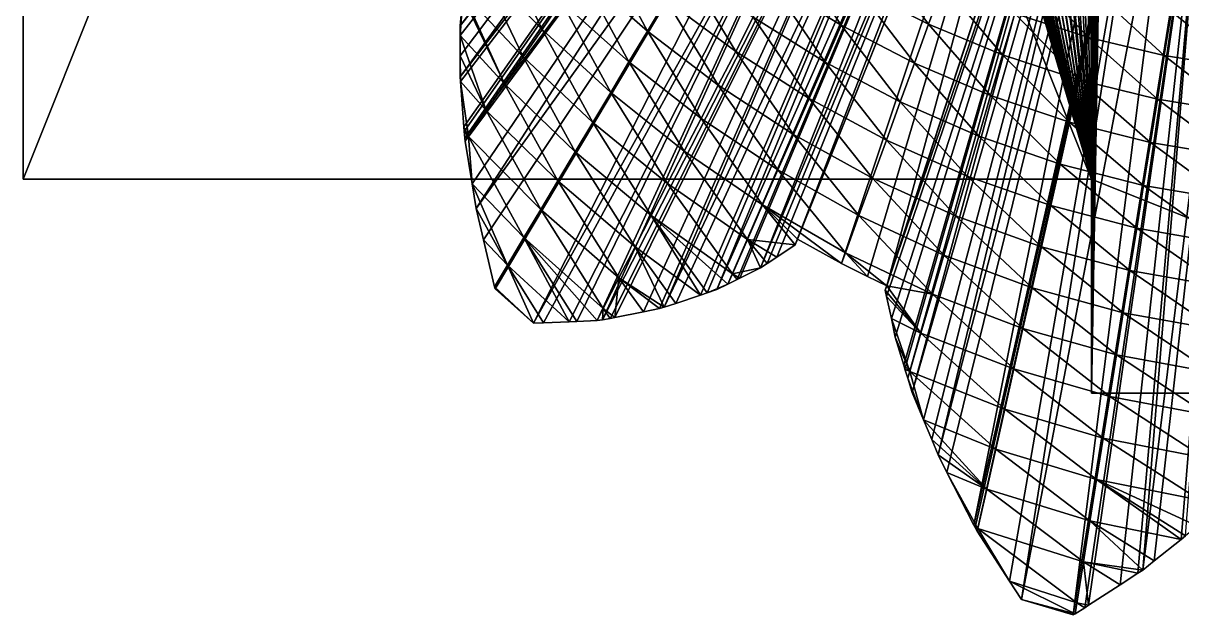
# Model space of a CAD drawing. Header units: inches. Extents: x 62 to 1153, y 3 to 780.
# Drawn here: x 1100.82 to 1122.51, y 714.18 to 725.24 of the extents above; entities that cross this region are included whole.
import ezdxf

# ---------------------------------------------------------------- set-up
doc = ezdxf.new("R2010")
doc.units = ezdxf.units.IN
doc.header["$MEASUREMENT"] = 0
doc.layers.add('ConstLine', color=6, linetype='Continuous')
doc.layers.add('ObjLayer', color=2, linetype='Continuous')

msp = doc.modelspace()

# ---------------------------------------------------------------- linework, layer by layer
at = {"layer": 'ConstLine'}
for points in [[(1120.817, 772.324), (1100.817, 722.324), (1100.817, 772.324)], [(1100.817, 722.324), (1120.817, 772.324), (1120.817, 722.324)], [(1120.817, 722.324, 4), (1100.817, 772.324, 4), (1100.817, 722.324, 4)], [(1100.817, 772.324, 4), (1120.817, 722.324, 4), (1113.931, 745.614, 4)], [(1100.817, 772.324, 4), (1100.817, 722.324), (1100.817, 722.324, 4)], [(1100.817, 722.324), (1100.817, 772.324, 4), (1100.817, 772.324)], [(1120.817, 772.324), (1121.017, 747.324), (1120.817, 722.324)], [(1120.817, 722.324), (1121.017, 747.324), (1120.817, 718.324)], [(1121.022, 747.088), (1120.817, 718.324), (1121.017, 747.324)], [(1121.04, 746.853), (1120.817, 718.324), (1121.022, 747.088)], [(1121.069, 746.619), (1120.817, 718.324), (1121.04, 746.853)], [(1121.109, 746.387), (1120.817, 718.324), (1121.069, 746.619)], [(1121.16, 746.157), (1120.817, 718.324), (1121.109, 746.387)], [(1121.223, 745.93), (1120.817, 718.324), (1121.16, 746.157)], [(1121.297, 745.706), (1120.817, 718.324), (1121.223, 745.93)], [(1113.931, 745.614, 4), (1120.817, 722.324, 4), (1113.99, 745.462, 4)], [(1120.817, 718.324), (1121.297, 745.706), (1130.817, 718.324)], [(1130.817, 718.324), (1121.297, 745.706), (1121.382, 745.487)], [(1113.99, 745.462, 4), (1120.817, 722.324, 4), (1114.222, 744.897, 4)], [(1130.817, 718.324), (1121.382, 745.487), (1121.477, 745.271)], [(1130.817, 718.324), (1121.477, 745.271), (1121.583, 745.061)], [(1114.222, 744.897, 4), (1120.817, 722.324, 4), (1114.251, 744.837, 4)], [(1130.817, 718.324), (1121.583, 745.061), (1121.699, 744.856)], [(1114.251, 744.837, 4), (1120.817, 722.324, 4), (1114.439, 744.484, 4)], [(1130.817, 718.324), (1121.699, 744.856), (1121.826, 744.657)], [(1114.439, 744.484, 4), (1120.817, 722.324, 4), (1114.565, 744.251, 4)], [(1130.817, 718.324), (1121.826, 744.657), (1121.961, 744.464)], [(1130.817, 718.324), (1121.961, 744.464), (1122.106, 744.278)], [(1114.565, 744.251, 4), (1120.817, 722.324, 4), (1114.584, 744.218, 4)], [(1130.817, 718.324), (1122.106, 744.278), (1122.26, 744.1)], [(1114.584, 744.218, 4), (1120.817, 722.324, 4), (1114.924, 743.694, 4)], [(1130.817, 718.324), (1122.26, 744.1), (1122.422, 743.929)], [(1130.817, 718.324), (1122.422, 743.929), (1122.593, 743.767)], [(1114.924, 743.694, 4), (1120.817, 722.324, 4), (1115.002, 743.581, 4)], [(1115.002, 743.581, 4), (1120.817, 722.324, 4), (1115.307, 743.17, 4)], [(1115.307, 743.17, 4), (1120.817, 722.324, 4), (1115.455, 742.985, 4)], [(1115.455, 742.985, 4), (1120.817, 722.324, 4), (1115.71, 742.676, 4)], [(1115.71, 742.676, 4), (1120.817, 722.324, 4), (1115.933, 742.427, 4)], [(1115.933, 742.427, 4), (1120.817, 722.324, 4), (1116.13, 742.21, 4)], [(1116.13, 742.21, 4), (1120.817, 722.324, 4), (1116.429, 741.906, 4)], [(1116.429, 741.906, 4), (1120.817, 722.324, 4), (1116.563, 741.771, 4)], [(1116.563, 741.771, 4), (1120.817, 722.324, 4), (1116.94, 741.42, 4)], [(1116.94, 741.42, 4), (1120.817, 722.324, 4), (1117.008, 741.356, 4)], [(1117.008, 741.356, 4), (1120.817, 722.324, 4), (1117.461, 740.968, 4)], [(1117.461, 740.968, 4), (1120.817, 722.324, 4), (1117.465, 740.965, 4)], [(1117.465, 740.965, 4), (1120.817, 722.324, 4), (1117.493, 740.943, 4)], [(1117.493, 740.943, 4), (1120.817, 722.324, 4), (1117.945, 740.587, 4)], [(1117.945, 740.587, 4), (1120.817, 722.324, 4), (1117.996, 740.551, 4)], [(1117.996, 740.551, 4), (1120.817, 722.324, 4), (1118.435, 740.232, 4)], [(1118.435, 740.232, 4), (1120.817, 722.324, 4), (1118.538, 740.165, 4)], [(1118.538, 740.165, 4), (1120.817, 722.324, 4), (1118.936, 739.9, 4)], [(1118.936, 739.9, 4), (1120.817, 722.324, 4), (1119.088, 739.808, 4)], [(1119.088, 739.808, 4), (1120.817, 722.324, 4), (1119.445, 739.59, 4)], [(1119.445, 739.59, 4), (1120.817, 722.324, 4), (1119.644, 739.481, 4)], [(1119.644, 739.481, 4), (1120.817, 722.324, 4), (1119.965, 739.304, 4)], [(1119.965, 739.304, 4), (1120.817, 722.324, 4), (1120.206, 739.183, 4)], [(1120.206, 739.183, 4), (1120.817, 722.324, 4), (1120.494, 739.04, 4)], [(1120.494, 739.04, 4), (1120.817, 722.324, 4), (1120.776, 738.913, 4)], [(1120.776, 738.913, 4), (1120.817, 722.324, 4), (1121.033, 738.8, 4)], [(1120.817, 722.324, 4), (1130.817, 718.324, 4), (1121.033, 738.8, 4)], [(1121.033, 738.8, 4), (1130.817, 718.324, 4), (1121.351, 738.673, 4)], [(1121.351, 738.673, 4), (1130.817, 718.324, 4), (1121.581, 738.584, 4)], [(1121.581, 738.584, 4), (1130.817, 718.324, 4), (1121.932, 738.461, 4)], [(1121.932, 738.461, 4), (1130.817, 718.324, 4), (1122.138, 738.393, 4)], [(1122.138, 738.393, 4), (1130.817, 718.324, 4), (1122.519, 738.279, 4)], [(1117.702, 736.642, 36.5), (1108.999, 725.195, 22.194), (1117.427, 735.807, 36.5)], [(1117.702, 736.642, 36.5), (1109.046, 725.739, 21.631), (1108.999, 725.195, 22.194)], [(1117.427, 735.807, 36.5), (1108.999, 725.016, 22.362), (1108.997, 724.633, 22.72)], [(1117.427, 735.807, 36.5), (1108.997, 724.633, 22.72), (1108.997, 724.238, 23.096)], [(1117.427, 735.807, 36.5), (1108.997, 724.238, 23.096), (1117.151, 734.775, 36.5)], [(1117.427, 735.807, 36.5), (1108.999, 725.195, 22.194), (1108.999, 725.016, 22.362)], [(1121.128, 735.686, 36.5), (1121.061, 735.517, 36.5), (1115.314, 721.202, 20.074)], [(1121.128, 735.686, 36.5), (1115.314, 721.202, 20.074), (1116.138, 720.75, 19.953)], [(1121.128, 735.686, 36.5), (1116.138, 720.75, 19.953), (1116.626, 720.508, 19.908)], [(1121.128, 735.686, 36.5), (1116.626, 720.508, 19.908), (1116.985, 720.333, 19.876)], [(1121.909, 735.375, 36.5), (1121.128, 735.686, 36.5), (1116.985, 720.333, 19.876)], [(1121.061, 735.517, 36.5), (1115.271, 721.096, 20.204), (1115.314, 721.202, 20.074)], [(1121.061, 735.517, 36.5), (1120.615, 734.96, 36.5), (1115.271, 721.096, 20.204)], [(1121.909, 735.375, 36.5), (1116.985, 720.333, 19.876), (1121.86, 735.226, 36.5)], [(1121.86, 735.226, 36.5), (1116.957, 720.249, 19.973), (1121.843, 734.513, 36.5)], [(1121.86, 735.226, 36.5), (1116.985, 720.333, 19.876), (1116.957, 720.249, 19.973)], [(1120.615, 734.96, 36.5), (1120.029, 734.305, 36.5), (1114.62, 720.668, 21.081)], [(1120.615, 734.96, 36.5), (1114.62, 720.668, 21.081), (1114.746, 720.75, 20.908)], [(1120.615, 734.96, 36.5), (1114.746, 720.75, 20.908), (1114.929, 720.87, 20.662)], [(1120.615, 734.96, 36.5), (1114.929, 720.87, 20.662), (1115.271, 721.096, 20.204)], [(1117.151, 734.775, 36.5), (1108.997, 724.238, 23.096), (1109.003, 724.155, 23.168)], [(1117.151, 734.775, 36.5), (1109.003, 724.155, 23.168), (1109.066, 723.306, 23.898)], [(1117.151, 734.775, 36.5), (1109.066, 723.306, 23.898), (1109.073, 723.217, 23.975)], [(1117.151, 734.775, 36.5), (1109.073, 723.217, 23.975), (1109.083, 723.094, 24.083)], [(1117.151, 734.775, 36.5), (1109.083, 723.094, 24.083), (1116.887, 733.518, 36.5)], [(1121.843, 734.513, 36.5), (1116.957, 720.249, 19.973), (1116.982, 720.131, 20.073)], [(1121.843, 734.513, 36.5), (1116.982, 720.131, 20.073), (1117.07, 719.719, 20.428)], [(1121.843, 734.513, 36.5), (1117.07, 719.719, 20.428), (1117.144, 719.373, 20.728)], [(1121.843, 734.513, 36.5), (1117.144, 719.373, 20.728), (1117.303, 718.845, 21.158)], [(1121.843, 734.513, 36.5), (1117.303, 718.845, 21.158), (1117.325, 718.773, 21.219)], [(1121.843, 734.513, 36.5), (1117.325, 718.773, 21.219), (1117.377, 718.602, 21.361)], [(1121.843, 734.513, 36.5), (1117.377, 718.602, 21.361), (1117.462, 718.338, 21.594)], [(1121.843, 734.513, 36.5), (1117.462, 718.338, 21.594), (1121.871, 733.634, 36.5)], [(1120.029, 734.305, 36.5), (1119.274, 733.55, 36.5), (1113.8, 720.261, 22.114)], [(1120.029, 734.305, 36.5), (1113.8, 720.261, 22.114), (1114.01, 720.36, 21.838)], [(1120.029, 734.305, 36.5), (1114.01, 720.36, 21.838), (1114.186, 720.447, 21.616)], [(1120.029, 734.305, 36.5), (1114.186, 720.447, 21.616), (1114.235, 720.472, 21.556)], [(1120.029, 734.305, 36.5), (1114.235, 720.472, 21.556), (1114.62, 720.668, 21.081)], [(1121.871, 733.634, 36.5), (1117.462, 718.338, 21.594), (1117.673, 717.823, 22.026)], [(1121.871, 733.634, 36.5), (1117.673, 717.823, 22.026), (1117.825, 717.456, 22.336)], [(1121.871, 733.634, 36.5), (1117.825, 717.456, 22.336), (1117.944, 717.171, 22.58)], [(1121.871, 733.634, 36.5), (1117.944, 717.171, 22.58), (1121.964, 732.571, 36.5)], [(1116.887, 733.518, 36.5), (1109.083, 723.094, 24.083), (1109.091, 723.037, 24.128)], [(1116.887, 733.518, 36.5), (1109.091, 723.037, 24.128), (1109.222, 722.237, 24.789)], [(1116.887, 733.518, 36.5), (1109.222, 722.237, 24.789), (1109.297, 721.781, 25.165)], [(1116.887, 733.518, 36.5), (1109.297, 721.781, 25.165), (1116.656, 732, 36.5)], [(1118.317, 732.693, 36.5), (1112.816, 719.93, 23.316), (1119.274, 733.55, 36.5)], [(1119.274, 733.55, 36.5), (1112.816, 719.93, 23.316), (1113.035, 720, 23.042)], [(1119.274, 733.55, 36.5), (1113.035, 720, 23.042), (1113.499, 720.157, 22.475)], [(1119.274, 733.55, 36.5), (1113.499, 720.157, 22.475), (1113.62, 720.198, 22.328)], [(1119.274, 733.55, 36.5), (1113.62, 720.198, 22.328), (1113.8, 720.261, 22.114)], [(1117.118, 731.733, 36.5), (1111.662, 719.694, 24.658), (1118.317, 732.693, 36.5)], [(1118.317, 732.693, 36.5), (1111.662, 719.694, 24.658), (1111.808, 719.721, 24.483)], [(1118.317, 732.693, 36.5), (1111.808, 719.721, 24.483), (1111.893, 719.738, 24.384)], [(1118.317, 732.693, 36.5), (1111.893, 719.738, 24.384), (1112.428, 719.846, 23.759)], [(1118.317, 732.693, 36.5), (1112.428, 719.846, 23.759), (1112.727, 719.91, 23.418)], [(1118.317, 732.693, 36.5), (1112.727, 719.91, 23.418), (1112.816, 719.93, 23.316)], [(1121.964, 732.571, 36.5), (1117.944, 717.171, 22.58), (1118.111, 716.841, 22.848)], [(1121.964, 732.571, 36.5), (1118.111, 716.841, 22.848), (1118.612, 715.855, 23.652)], [(1121.964, 732.571, 36.5), (1118.612, 715.855, 23.652), (1122.146, 731.299, 36.5)], [(1116.656, 732, 36.5), (1109.297, 721.781, 25.165), (1109.435, 721.192, 25.611)], [(1116.656, 732, 36.5), (1109.435, 721.192, 25.611), (1109.64, 720.315, 26.274)], [(1116.656, 732, 36.5), (1109.64, 720.315, 26.274), (1109.65, 720.276, 26.305)], [(1116.656, 732, 36.5), (1109.65, 720.276, 26.305), (1110.373, 719.635, 26.16)], [(1117.118, 731.733, 36.5), (1116.656, 732, 36.5), (1110.373, 719.635, 26.16)], [(1117.118, 731.733, 36.5), (1110.373, 719.635, 26.16), (1110.559, 719.639, 25.936)], [(1117.118, 731.733, 36.5), (1110.559, 719.639, 25.936), (1111.038, 719.657, 25.373)], [(1117.118, 731.733, 36.5), (1111.038, 719.657, 25.373), (1111.181, 719.663, 25.205)], [(1117.118, 731.733, 36.5), (1111.181, 719.663, 25.205), (1111.562, 719.685, 24.767)], [(1117.118, 731.733, 36.5), (1111.562, 719.685, 24.767), (1111.662, 719.694, 24.658)], [(1122.146, 731.299, 36.5), (1118.612, 715.855, 23.652), (1118.637, 715.814, 23.684)], [(1122.146, 731.299, 36.5), (1118.637, 715.814, 23.684), (1118.678, 715.745, 23.737)], [(1122.146, 731.299, 36.5), (1118.678, 715.745, 23.737), (1119.284, 714.809, 24.549)], [(1122.146, 731.299, 36.5), (1119.284, 714.809, 24.549), (1119.508, 714.467, 24.85)], [(1122.146, 731.299, 36.5), (1119.508, 714.467, 24.85), (1122.448, 729.793, 36.5)], [(1123.772, 731.012, 36.5), (1122.974, 729.7, 36.5), (1121.777, 715.016, 23.428)], [(1123.772, 731.012, 36.5), (1121.777, 715.016, 23.428), (1121.992, 715.186, 23.181)], [(1123.772, 731.012, 36.5), (1121.992, 715.186, 23.181), (1122.498, 715.588, 22.601)], [(1123.772, 731.012, 36.5), (1122.498, 715.588, 22.601), (1122.58, 715.654, 22.508)], [(1122.448, 729.793, 36.5), (1119.508, 714.467, 24.85), (1120.476, 714.179, 24.764)], [(1122.974, 729.7, 36.5), (1122.448, 729.793, 36.5), (1120.476, 714.179, 24.764)], [(1122.974, 729.7, 36.5), (1120.476, 714.179, 24.764), (1120.51, 714.198, 24.727)], [(1122.974, 729.7, 36.5), (1120.51, 714.198, 24.727), (1120.691, 714.312, 24.539)], [(1122.974, 729.7, 36.5), (1120.691, 714.312, 24.539), (1120.76, 714.357, 24.467)], [(1122.974, 729.7, 36.5), (1120.76, 714.357, 24.467), (1121.356, 714.741, 23.856)], [(1122.974, 729.7, 36.5), (1121.356, 714.741, 23.856), (1121.685, 714.956, 23.521)], [(1122.974, 729.7, 36.5), (1121.685, 714.956, 23.521), (1121.777, 715.016, 23.428)], [(1109.711, 726.851, 19.881), (1110.53, 725.127, 20.512), (1109.335, 726.373, 20.722)], [(1109.711, 726.851, 19.881), (1110.89, 725.651, 19.677), (1110.53, 725.127, 20.512)], [(1112.503, 725.096, 18.654), (1111.258, 726.184, 18.851), (1111.632, 726.728, 18.035)], [(1112.855, 725.683, 17.846), (1112.503, 725.096, 18.654), (1111.632, 726.728, 18.035)], [(1116.13, 725.204, 15.936), (1114.82, 726.004, 16.094), (1115.159, 726.663, 15.324)], [(1116.435, 725.901, 15.177), (1116.13, 725.204, 15.936), (1115.159, 726.663, 15.324)], [(1117.768, 725.228, 15.041), (1116.435, 725.901, 15.177), (1116.744, 726.607, 14.427)], [(1118.038, 725.969, 14.301), (1117.768, 725.228, 15.041), (1116.744, 726.607, 14.427)], [(1109.335, 726.373, 20.722), (1110.176, 724.613, 21.357), (1109.052, 725.812, 21.557)], [(1109.335, 726.373, 20.722), (1110.53, 725.127, 20.512), (1110.176, 724.613, 21.357)], [(1114.156, 724.716, 17.662), (1112.855, 725.683, 17.846), (1113.212, 726.281, 17.048)], [(1114.485, 725.355, 16.873), (1114.156, 724.716, 17.662), (1113.212, 726.281, 17.048)], [(1112.157, 724.518, 19.472), (1110.89, 725.651, 19.677), (1111.258, 726.184, 18.851)], [(1112.503, 725.096, 18.654), (1112.157, 724.518, 19.472), (1111.258, 726.184, 18.851)], [(1120.763, 724.978, 14.097), (1119.38, 725.423, 14.19), (1119.609, 726.202, 13.468)], [(1120.945, 725.781, 13.382), (1120.763, 724.978, 14.097), (1119.609, 726.202, 13.468)], [(1109.052, 725.812, 21.557), (1109.829, 724.108, 22.214), (1109.046, 725.739, 21.631)], [(1109.052, 725.812, 21.557), (1110.176, 724.613, 21.357), (1109.829, 724.108, 22.214)], [(1115.829, 724.516, 16.706), (1114.485, 725.355, 16.873), (1114.82, 726.004, 16.094)], [(1116.13, 725.204, 15.936), (1115.829, 724.516, 16.706), (1114.82, 726.004, 16.094)], [(1117.502, 724.496, 15.791), (1116.13, 725.204, 15.936), (1116.435, 725.901, 15.177)], [(1117.768, 725.228, 15.041), (1117.502, 724.496, 15.791), (1116.435, 725.901, 15.177)], [(1119.153, 724.652, 14.921), (1117.768, 725.228, 15.041), (1118.038, 725.969, 14.301)], [(1119.38, 725.423, 14.19), (1119.153, 724.652, 14.921), (1118.038, 725.969, 14.301)], [(1109.046, 725.739, 21.631), (1109.829, 724.108, 22.214), (1108.999, 725.016, 22.362)], [(1109.046, 725.739, 21.631), (1108.999, 725.016, 22.362), (1108.999, 725.195, 22.194)], [(1111.816, 723.949, 20.301), (1110.53, 725.127, 20.512), (1110.89, 725.651, 19.677)], [(1112.157, 724.518, 19.472), (1111.816, 723.949, 20.301), (1110.89, 725.651, 19.677)], [(1113.831, 724.085, 18.461), (1112.503, 725.096, 18.654), (1112.855, 725.683, 17.846)], [(1114.156, 724.716, 17.662), (1113.831, 724.085, 18.461), (1112.855, 725.683, 17.846)], [(1122.18, 724.638, 14.024), (1120.763, 724.978, 14.097), (1120.945, 725.781, 13.382)], [(1122.312, 725.461, 13.316), (1122.18, 724.638, 14.024), (1120.945, 725.781, 13.382)], [(1120.583, 724.182, 14.82), (1119.153, 724.652, 14.921), (1119.38, 725.423, 14.19)], [(1120.763, 724.978, 14.097), (1120.583, 724.182, 14.82), (1119.38, 725.423, 14.19)], [(1123.622, 724.409, 13.974), (1122.18, 724.638, 14.024), (1122.312, 725.461, 13.316)], [(1123.702, 725.245, 13.27), (1123.622, 724.409, 13.974), (1122.312, 725.461, 13.316)], [(1115.531, 723.836, 17.486), (1114.156, 724.716, 17.662), (1114.485, 725.355, 16.873)], [(1115.829, 724.516, 16.706), (1115.531, 723.836, 17.486), (1114.485, 725.355, 16.873)], [(1117.238, 723.772, 16.552), (1115.829, 724.516, 16.706), (1116.13, 725.204, 15.936)], [(1117.502, 724.496, 15.791), (1117.238, 723.772, 16.552), (1116.13, 725.204, 15.936)], [(1118.929, 723.889, 15.663), (1117.502, 724.496, 15.791), (1117.768, 725.228, 15.041)], [(1119.153, 724.652, 14.921), (1118.929, 723.889, 15.663), (1117.768, 725.228, 15.041)], [(1108.999, 725.016, 22.362), (1109.487, 723.613, 23.081), (1108.997, 724.633, 22.72)], [(1108.999, 725.016, 22.362), (1109.829, 724.108, 22.214), (1109.487, 723.613, 23.081)], [(1110.53, 725.127, 20.512), (1111.481, 723.389, 21.142), (1110.176, 724.613, 21.357)], [(1111.816, 723.949, 20.301), (1111.481, 723.389, 21.142), (1110.53, 725.127, 20.512)], [(1113.51, 723.464, 19.272), (1112.157, 724.518, 19.472), (1112.503, 725.096, 18.654)], [(1113.831, 724.085, 18.461), (1113.51, 723.464, 19.272), (1112.503, 725.096, 18.654)], [(1122.05, 723.823, 14.741), (1120.583, 724.182, 14.82), (1120.763, 724.978, 14.097)], [(1122.18, 724.638, 14.024), (1122.05, 723.823, 14.741), (1120.763, 724.978, 14.097)], [(1108.997, 724.633, 22.72), (1109.487, 723.613, 23.081), (1109.003, 724.155, 23.168)], [(1108.997, 724.633, 22.72), (1109.003, 724.155, 23.168), (1108.997, 724.238, 23.096)], [(1110.176, 724.613, 21.357), (1111.151, 722.838, 21.994), (1109.829, 724.108, 22.214)], [(1110.176, 724.613, 21.357), (1111.481, 723.389, 21.142), (1111.151, 722.838, 21.994)], [(1113.194, 722.851, 20.095), (1111.816, 723.949, 20.301), (1112.157, 724.518, 19.472)], [(1113.51, 723.464, 19.272), (1113.194, 722.851, 20.095), (1112.157, 724.518, 19.472)], [(1115.238, 723.165, 18.277), (1113.831, 724.085, 18.461), (1114.156, 724.716, 17.662)], [(1115.531, 723.836, 17.486), (1115.238, 723.165, 18.277), (1114.156, 724.716, 17.662)], [(1116.977, 723.055, 17.324), (1115.531, 723.836, 17.486), (1115.829, 724.516, 16.706)], [(1117.238, 723.772, 16.552), (1116.977, 723.055, 17.324), (1115.829, 724.516, 16.706)], [(1120.405, 723.393, 15.554), (1118.929, 723.889, 15.663), (1119.153, 724.652, 14.921)], [(1120.583, 724.182, 14.82), (1120.405, 723.393, 15.554), (1119.153, 724.652, 14.921)], [(1123.543, 723.58, 14.687), (1122.05, 723.823, 14.741), (1122.18, 724.638, 14.024)], [(1123.622, 724.409, 13.974), (1123.543, 723.58, 14.687), (1122.18, 724.638, 14.024)], [(1118.707, 723.133, 16.415), (1117.238, 723.772, 16.552), (1117.502, 724.496, 15.791)], [(1118.929, 723.889, 15.663), (1118.707, 723.133, 16.415), (1117.502, 724.496, 15.791)], [(1109.003, 724.155, 23.168), (1109.152, 723.126, 23.961), (1109.066, 723.306, 23.898)], [(1109.003, 724.155, 23.168), (1109.487, 723.613, 23.081), (1109.152, 723.126, 23.961)], [(1109.829, 724.108, 22.214), (1110.827, 722.296, 22.86), (1109.487, 723.613, 23.081)], [(1109.829, 724.108, 22.214), (1111.151, 722.838, 21.994), (1110.827, 722.296, 22.86)], [(1114.947, 722.502, 19.081), (1113.51, 723.464, 19.272), (1113.831, 724.085, 18.461)], [(1115.238, 723.165, 18.277), (1114.947, 722.502, 19.081), (1113.831, 724.085, 18.461)], [(1121.92, 723.013, 15.47), (1120.405, 723.393, 15.554), (1120.583, 724.182, 14.82)], [(1122.05, 723.823, 14.741), (1121.92, 723.013, 15.47), (1120.583, 724.182, 14.82)], [(1112.882, 722.246, 20.93), (1111.481, 723.389, 21.142), (1111.816, 723.949, 20.301)], [(1113.194, 722.851, 20.095), (1112.882, 722.246, 20.93), (1111.816, 723.949, 20.301)], [(1120.228, 722.61, 16.3), (1118.707, 723.133, 16.415), (1118.929, 723.889, 15.663)], [(1120.405, 723.393, 15.554), (1120.228, 722.61, 16.3), (1118.929, 723.889, 15.663)], [(1116.719, 722.346, 18.107), (1115.238, 723.165, 18.277), (1115.531, 723.836, 17.486)], [(1116.977, 723.055, 17.324), (1116.719, 722.346, 18.107), (1115.531, 723.836, 17.486)], [(1118.487, 722.384, 17.179), (1116.977, 723.055, 17.324), (1117.238, 723.772, 16.552)], [(1118.707, 723.133, 16.415), (1118.487, 722.384, 17.179), (1117.238, 723.772, 16.552)], [(1123.464, 722.757, 15.412), (1121.92, 723.013, 15.47), (1122.05, 723.823, 14.741)], [(1123.543, 723.58, 14.687), (1123.464, 722.757, 15.412), (1122.05, 723.823, 14.741)], [(1109.487, 723.613, 23.081), (1110.507, 721.762, 23.739), (1109.152, 723.126, 23.961)], [(1109.487, 723.613, 23.081), (1110.827, 722.296, 22.86), (1110.507, 721.762, 23.739)], [(1114.66, 721.846, 19.897), (1113.194, 722.851, 20.095), (1113.51, 723.464, 19.272)], [(1114.947, 722.502, 19.081), (1114.66, 721.846, 19.897), (1113.51, 723.464, 19.272)], [(1109.066, 723.306, 23.898), (1109.152, 723.126, 23.961), (1109.073, 723.217, 23.975)], [(1109.073, 723.217, 23.975), (1109.152, 723.126, 23.961), (1109.083, 723.094, 24.083)], [(1112.575, 721.649, 21.779), (1111.151, 722.838, 21.994), (1111.481, 723.389, 21.142)], [(1112.882, 722.246, 20.93), (1112.575, 721.649, 21.779), (1111.481, 723.389, 21.142)], [(1121.792, 722.21, 16.21), (1120.228, 722.61, 16.3), (1120.405, 723.393, 15.554)], [(1121.92, 723.013, 15.47), (1121.792, 722.21, 16.21), (1120.405, 723.393, 15.554)], [(1109.152, 723.126, 23.961), (1109.091, 723.037, 24.128), (1109.083, 723.094, 24.083)], [(1109.152, 723.126, 23.961), (1109.222, 722.237, 24.789), (1109.091, 723.037, 24.128)], [(1109.152, 723.126, 23.961), (1110.507, 721.762, 23.739), (1110.192, 721.236, 24.632)], [(1109.152, 723.126, 23.961), (1110.192, 721.236, 24.632), (1109.222, 722.237, 24.789)], [(1116.464, 721.644, 18.904), (1114.947, 722.502, 19.081), (1115.238, 723.165, 18.277)], [(1116.719, 722.346, 18.107), (1116.464, 721.644, 18.904), (1115.238, 723.165, 18.277)], [(1118.269, 721.642, 17.956), (1116.719, 722.346, 18.107), (1116.977, 723.055, 17.324)], [(1118.487, 722.384, 17.179), (1118.269, 721.642, 17.956), (1116.977, 723.055, 17.324)], [(1120.053, 721.833, 17.058), (1118.487, 722.384, 17.179), (1118.707, 723.133, 16.415)], [(1120.228, 722.61, 16.3), (1120.053, 721.833, 17.058), (1118.707, 723.133, 16.415)], [(1123.386, 721.939, 16.149), (1121.792, 722.21, 16.21), (1121.92, 723.013, 15.47)], [(1123.464, 722.757, 15.412), (1123.386, 721.939, 16.149), (1121.92, 723.013, 15.47)], [(1111.151, 722.838, 21.994), (1112.271, 721.06, 22.641), (1110.827, 722.296, 22.86)], [(1112.575, 721.649, 21.779), (1112.271, 721.06, 22.641), (1111.151, 722.838, 21.994)], [(1114.377, 721.198, 20.728), (1112.882, 722.246, 20.93), (1113.194, 722.851, 20.095)], [(1114.66, 721.846, 19.897), (1114.377, 721.198, 20.728), (1113.194, 722.851, 20.095)], [(1121.664, 721.412, 16.963), (1120.053, 721.833, 17.058), (1120.228, 722.61, 16.3)], [(1121.792, 722.21, 16.21), (1121.664, 721.412, 16.963), (1120.228, 722.61, 16.3)], [(1116.211, 720.949, 19.715), (1114.66, 721.846, 19.897), (1114.947, 722.502, 19.081)], [(1116.464, 721.644, 18.904), (1116.211, 720.949, 19.715), (1114.947, 722.502, 19.081)], [(1118.053, 720.905, 18.747), (1116.464, 721.644, 18.904), (1116.719, 722.346, 18.107)], [(1118.269, 721.642, 17.956), (1118.053, 720.905, 18.747), (1116.719, 722.346, 18.107)], [(1119.879, 721.062, 17.829), (1118.269, 721.642, 17.956), (1118.487, 722.384, 17.179)], [(1120.053, 721.833, 17.058), (1119.879, 721.062, 17.829), (1118.487, 722.384, 17.179)], [(1120.817, 722.324, 4), (1100.817, 722.324), (1120.817, 722.324)], [(1100.817, 722.324), (1120.817, 722.324, 4), (1100.817, 722.324, 4)], [(1109.222, 722.237, 24.789), (1109.883, 720.719, 25.54), (1109.297, 721.781, 25.165)], [(1109.222, 722.237, 24.789), (1110.192, 721.236, 24.632), (1109.883, 720.719, 25.54)], [(1110.827, 722.296, 22.86), (1111.971, 720.479, 23.519), (1110.507, 721.762, 23.739)], [(1110.827, 722.296, 22.86), (1112.271, 721.06, 22.641), (1111.971, 720.479, 23.519)], [(1114.096, 720.556, 21.572), (1112.575, 721.649, 21.779), (1112.882, 722.246, 20.93)], [(1114.377, 721.198, 20.728), (1114.096, 720.556, 21.572), (1112.882, 722.246, 20.93)], [(1130.817, 718.324, 4), (1120.817, 722.324, 4), (1120.817, 718.324, 4)], [(1120.817, 722.324, 4), (1120.817, 718.324), (1120.817, 718.324, 4)], [(1120.817, 718.324), (1120.817, 722.324, 4), (1120.817, 722.324)], [(1123.308, 721.126, 16.898), (1121.664, 721.412, 16.963), (1121.792, 722.21, 16.21)], [(1123.386, 721.939, 16.149), (1123.308, 721.126, 16.898), (1121.792, 722.21, 16.21)], [(1109.297, 721.781, 25.165), (1109.883, 720.719, 25.54), (1109.435, 721.192, 25.611)], [(1110.507, 721.762, 23.739), (1111.676, 719.905, 24.413), (1110.192, 721.236, 24.632)], [(1110.507, 721.762, 23.739), (1111.971, 720.479, 23.519), (1111.676, 719.905, 24.413)], [(1115.271, 721.096, 20.204), (1114.377, 721.198, 20.728), (1114.66, 721.846, 19.897)], [(1116.211, 720.949, 19.715), (1116.138, 720.75, 19.953), (1114.66, 721.846, 19.897)], [(1115.314, 721.202, 20.074), (1115.271, 721.096, 20.204), (1114.66, 721.846, 19.897)], [(1116.138, 720.75, 19.953), (1115.314, 721.202, 20.074), (1114.66, 721.846, 19.897)], [(1121.537, 720.618, 17.729), (1119.879, 721.062, 17.829), (1120.053, 721.833, 17.058)], [(1121.664, 721.412, 16.963), (1121.537, 720.618, 17.729), (1120.053, 721.833, 17.058)], [(1112.271, 721.06, 22.641), (1112.575, 721.649, 21.779), (1113.499, 720.157, 22.475)], [(1114.096, 720.556, 21.572), (1114.01, 720.36, 21.838), (1112.575, 721.649, 21.779)], [(1113.499, 720.157, 22.475), (1112.575, 721.649, 21.779), (1113.62, 720.198, 22.328)], [(1114.01, 720.36, 21.838), (1113.62, 720.198, 22.328), (1112.575, 721.649, 21.779)], [(1117.838, 720.174, 19.552), (1116.211, 720.949, 19.715), (1116.464, 721.644, 18.904)], [(1118.053, 720.905, 18.747), (1117.838, 720.174, 19.552), (1116.464, 721.644, 18.904)], [(1119.706, 720.296, 18.614), (1118.053, 720.905, 18.747), (1118.269, 721.642, 17.956)], [(1119.879, 721.062, 17.829), (1119.706, 720.296, 18.614), (1118.269, 721.642, 17.956)], [(1123.231, 720.317, 17.661), (1121.537, 720.618, 17.729), (1121.664, 721.412, 16.963)], [(1123.308, 721.126, 16.898), (1123.231, 720.317, 17.661), (1121.664, 721.412, 16.963)], [(1109.435, 721.192, 25.611), (1109.883, 720.719, 25.54), (1109.64, 720.315, 26.274)], [(1110.192, 721.236, 24.632), (1111.038, 719.657, 25.373), (1109.883, 720.719, 25.54)], [(1110.192, 721.236, 24.632), (1111.562, 719.685, 24.767), (1111.181, 719.663, 25.205)], [(1110.192, 721.236, 24.632), (1111.676, 719.905, 24.413), (1111.562, 719.685, 24.767)], [(1110.192, 721.236, 24.632), (1111.181, 719.663, 25.205), (1111.038, 719.657, 25.373)], [(1111.971, 720.479, 23.519), (1112.271, 721.06, 22.641), (1112.816, 719.93, 23.316)], [(1112.816, 719.93, 23.316), (1112.271, 721.06, 22.641), (1113.035, 720, 23.042)], [(1113.035, 720, 23.042), (1112.271, 721.06, 22.641), (1113.499, 720.157, 22.475)], [(1114.096, 720.556, 21.572), (1114.377, 721.198, 20.728), (1114.62, 720.668, 21.081)], [(1115.271, 721.096, 20.204), (1114.929, 720.87, 20.662), (1114.377, 721.198, 20.728)], [(1114.62, 720.668, 21.081), (1114.377, 721.198, 20.728), (1114.746, 720.75, 20.908)], [(1114.929, 720.87, 20.662), (1114.746, 720.75, 20.908), (1114.377, 721.198, 20.728)], [(1121.411, 719.829, 18.51), (1119.706, 720.296, 18.614), (1119.879, 721.062, 17.829)], [(1121.537, 720.618, 17.729), (1121.411, 719.829, 18.51), (1119.879, 721.062, 17.829)], [(1116.626, 720.508, 19.908), (1116.138, 720.75, 19.953), (1116.211, 720.949, 19.715)], [(1117.838, 720.174, 19.552), (1116.985, 720.333, 19.876), (1116.211, 720.949, 19.715)], [(1116.985, 720.333, 19.876), (1116.626, 720.508, 19.908), (1116.211, 720.949, 19.715)], [(1119.534, 719.535, 19.415), (1117.838, 720.174, 19.552), (1118.053, 720.905, 18.747)], [(1119.706, 720.296, 18.614), (1119.534, 719.535, 19.415), (1118.053, 720.905, 18.747)], [(1109.883, 720.719, 25.54), (1110.373, 719.635, 26.16), (1109.64, 720.315, 26.274)], [(1109.883, 720.719, 25.54), (1110.559, 719.639, 25.936), (1110.373, 719.635, 26.16)], [(1109.883, 720.719, 25.54), (1111.038, 719.657, 25.373), (1110.559, 719.639, 25.936)], [(1114.096, 720.556, 21.572), (1114.62, 720.668, 21.081), (1114.235, 720.472, 21.556)], [(1123.154, 719.512, 18.439), (1121.411, 719.829, 18.51), (1121.537, 720.618, 17.729)], [(1123.231, 720.317, 17.661), (1123.154, 719.512, 18.439), (1121.537, 720.618, 17.729)], [(1111.676, 719.905, 24.413), (1111.971, 720.479, 23.519), (1111.893, 719.738, 24.384)], [(1111.893, 719.738, 24.384), (1111.971, 720.479, 23.519), (1112.428, 719.846, 23.759)], [(1111.971, 720.479, 23.519), (1112.816, 719.93, 23.316), (1112.727, 719.91, 23.418)], [(1112.428, 719.846, 23.759), (1111.971, 720.479, 23.519), (1112.727, 719.91, 23.418)], [(1114.01, 720.36, 21.838), (1114.096, 720.556, 21.572), (1114.186, 720.447, 21.616)], [(1114.186, 720.447, 21.616), (1114.096, 720.556, 21.572), (1114.235, 720.472, 21.556)], [(1109.64, 720.315, 26.274), (1110.373, 719.635, 26.16), (1109.65, 720.276, 26.305)], [(1114.01, 720.36, 21.838), (1113.8, 720.261, 22.114), (1113.62, 720.198, 22.328)], [(1117.625, 719.448, 20.373), (1116.957, 720.249, 19.973), (1116.985, 720.333, 19.876)], [(1117.625, 719.448, 20.373), (1116.982, 720.131, 20.073), (1116.957, 720.249, 19.973)], [(1117.838, 720.174, 19.552), (1117.625, 719.448, 20.373), (1116.985, 720.333, 19.876)], [(1119.363, 718.778, 20.231), (1117.625, 719.448, 20.373), (1117.838, 720.174, 19.552)], [(1119.534, 719.535, 19.415), (1119.363, 718.778, 20.231), (1117.838, 720.174, 19.552)], [(1121.285, 719.043, 19.307), (1119.534, 719.535, 19.415), (1119.706, 720.296, 18.614)], [(1121.411, 719.829, 18.51), (1121.285, 719.043, 19.307), (1119.706, 720.296, 18.614)], [(1117.625, 719.448, 20.373), (1117.07, 719.719, 20.428), (1116.982, 720.131, 20.073)], [(1111.562, 719.685, 24.767), (1111.676, 719.905, 24.413), (1111.662, 719.694, 24.658)], [(1111.662, 719.694, 24.658), (1111.676, 719.905, 24.413), (1111.808, 719.721, 24.483)], [(1111.808, 719.721, 24.483), (1111.676, 719.905, 24.413), (1111.893, 719.738, 24.384)], [(1123.078, 718.71, 19.233), (1121.285, 719.043, 19.307), (1121.411, 719.829, 18.51)], [(1123.154, 719.512, 18.439), (1123.078, 718.71, 19.233), (1121.411, 719.829, 18.51)], [(1117.414, 718.728, 21.21), (1117.144, 719.373, 20.728), (1117.07, 719.719, 20.428)], [(1117.625, 719.448, 20.373), (1117.414, 718.728, 21.21), (1117.07, 719.719, 20.428)], [(1119.363, 718.778, 20.231), (1119.534, 719.535, 19.415), (1121.16, 718.262, 20.12)], [(1121.285, 719.043, 19.307), (1121.16, 718.262, 20.12), (1119.534, 719.535, 19.415)], [(1117.414, 718.728, 21.21), (1117.303, 718.845, 21.158), (1117.144, 719.373, 20.728)], [(1117.414, 718.728, 21.21), (1117.625, 719.448, 20.373), (1119.193, 718.025, 21.065)], [(1119.193, 718.025, 21.065), (1117.625, 719.448, 20.373), (1119.363, 718.778, 20.231)], [(1121.16, 718.262, 20.12), (1121.285, 719.043, 19.307), (1123.001, 717.911, 20.044)], [(1123.078, 718.71, 19.233), (1123.001, 717.911, 20.044), (1121.285, 719.043, 19.307)], [(1117.325, 718.773, 21.219), (1117.303, 718.845, 21.158), (1117.414, 718.728, 21.21)], [(1117.377, 718.602, 21.361), (1117.325, 718.773, 21.219), (1117.414, 718.728, 21.21)], [(1117.673, 717.823, 22.026), (1117.377, 718.602, 21.361), (1117.414, 718.728, 21.21)], [(1117.673, 717.823, 22.026), (1117.414, 718.728, 21.21), (1119.024, 717.277, 21.917)], [(1119.024, 717.277, 21.917), (1117.414, 718.728, 21.21), (1119.193, 718.025, 21.065)], [(1119.193, 718.025, 21.065), (1119.363, 718.778, 20.231), (1121.035, 717.484, 20.951)], [(1121.035, 717.484, 20.951), (1119.363, 718.778, 20.231), (1121.16, 718.262, 20.12)], [(1117.673, 717.823, 22.026), (1117.462, 718.338, 21.594), (1117.377, 718.602, 21.361)], [(1130.817, 718.324, 4), (1120.817, 718.324), (1130.817, 718.324)], [(1120.817, 718.324), (1130.817, 718.324, 4), (1120.817, 718.324, 4)], [(1121.035, 717.484, 20.951), (1121.16, 718.262, 20.12), (1122.925, 717.116, 20.873)], [(1122.925, 717.116, 20.873), (1121.16, 718.262, 20.12), (1123.001, 717.911, 20.044)], [(1119.024, 717.277, 21.917), (1119.193, 718.025, 21.065), (1120.911, 716.709, 21.801)], [(1120.911, 716.709, 21.801), (1119.193, 718.025, 21.065), (1121.035, 717.484, 20.951)], [(1118.856, 716.532, 22.788), (1117.825, 717.456, 22.336), (1117.673, 717.823, 22.026)], [(1118.856, 716.532, 22.788), (1117.673, 717.823, 22.026), (1119.024, 717.277, 21.917)], [(1118.856, 716.532, 22.788), (1117.944, 717.171, 22.58), (1117.825, 717.456, 22.336)], [(1120.911, 716.709, 21.801), (1121.035, 717.484, 20.951), (1122.85, 716.322, 21.721)], [(1122.85, 716.322, 21.721), (1121.035, 717.484, 20.951), (1122.925, 717.116, 20.873)], [(1118.111, 716.841, 22.848), (1117.944, 717.171, 22.58), (1118.856, 716.532, 22.788)], [(1118.856, 716.532, 22.788), (1119.024, 717.277, 21.917), (1120.788, 715.937, 22.671)], [(1120.788, 715.937, 22.671), (1119.024, 717.277, 21.917), (1120.911, 716.709, 21.801)], [(1118.688, 715.792, 23.68), (1118.111, 716.841, 22.848), (1118.856, 716.532, 22.788)], [(1118.688, 715.792, 23.68), (1118.612, 715.855, 23.652), (1118.111, 716.841, 22.848)], [(1120.788, 715.937, 22.671), (1120.911, 716.709, 21.801), (1122.498, 715.588, 22.601)], [(1122.498, 715.588, 22.601), (1120.911, 716.709, 21.801), (1122.58, 715.654, 22.508)], [(1122.58, 715.654, 22.508), (1120.911, 716.709, 21.801), (1122.803, 715.835, 22.257)], [(1122.803, 715.835, 22.257), (1120.911, 716.709, 21.801), (1122.85, 716.322, 21.721)], [(1118.688, 715.792, 23.68), (1118.856, 716.532, 22.788), (1120.665, 715.169, 23.562)], [(1120.665, 715.169, 23.562), (1118.856, 716.532, 22.788), (1120.788, 715.937, 22.671)], [(1118.637, 715.814, 23.684), (1118.612, 715.855, 23.652), (1118.688, 715.792, 23.68)], [(1120.665, 715.169, 23.562), (1120.788, 715.937, 22.671), (1121.777, 715.016, 23.428)], [(1121.777, 715.016, 23.428), (1120.788, 715.937, 22.671), (1121.992, 715.186, 23.181)], [(1121.992, 715.186, 23.181), (1120.788, 715.937, 22.671), (1122.498, 715.588, 22.601)], [(1118.678, 715.745, 23.737), (1118.637, 715.814, 23.684), (1118.688, 715.792, 23.68)], [(1119.284, 714.809, 24.549), (1118.678, 715.745, 23.737), (1118.688, 715.792, 23.68)], [(1119.284, 714.809, 24.549), (1118.688, 715.792, 23.68), (1120.542, 714.403, 24.475)], [(1120.542, 714.403, 24.475), (1118.688, 715.792, 23.68), (1120.665, 715.169, 23.562)], [(1120.542, 714.403, 24.475), (1120.665, 715.169, 23.562), (1120.76, 714.357, 24.467)], [(1120.76, 714.357, 24.467), (1120.665, 715.169, 23.562), (1121.356, 714.741, 23.856)], [(1121.356, 714.741, 23.856), (1120.665, 715.169, 23.562), (1121.685, 714.956, 23.521)], [(1120.665, 715.169, 23.562), (1121.777, 715.016, 23.428), (1121.685, 714.956, 23.521)], [(1120.51, 714.198, 24.727), (1119.284, 714.809, 24.549), (1120.542, 714.403, 24.475)], [(1119.508, 714.467, 24.85), (1119.284, 714.809, 24.549), (1120.51, 714.198, 24.727)], [(1119.508, 714.467, 24.85), (1120.51, 714.198, 24.727), (1120.476, 714.179, 24.764)], [(1120.51, 714.198, 24.727), (1120.542, 714.403, 24.475), (1120.691, 714.312, 24.539)], [(1120.691, 714.312, 24.539), (1120.542, 714.403, 24.475), (1120.76, 714.357, 24.467)]]:
    msp.add_3dface(points, dxfattribs=at)
at = {"layer": 'ObjLayer'}
for p, q in [((1100.817, 722.324), (1100.817, 772.324)), ((1100.817, 722.324, 4), (1100.817, 772.324, 4)), ((1121.128, 735.686, 36.5), (1115.314, 721.202, 20.074)), ((1116.985, 720.333, 19.876), (1121.909, 735.375, 36.5)), ((1116.656, 732, 36.5), (1109.64, 720.315, 26.274)), ((1110.373, 719.635, 26.16), (1117.118, 731.733, 36.5)), ((1119.508, 714.467, 24.85), (1122.448, 729.793, 36.5)), ((1122.974, 729.7, 36.5), (1120.51, 714.198, 24.727)), ((1109.046, 725.739, 21.631), (1108.999, 725.195, 22.194)), ((1108.999, 725.195, 22.194), (1108.999, 725.016, 22.362)), ((1108.999, 725.016, 22.362), (1108.997, 724.633, 22.72)), ((1108.997, 724.633, 22.72), (1108.997, 724.238, 23.096)), ((1108.997, 724.238, 23.096), (1109.003, 724.155, 23.168)), ((1109.003, 724.155, 23.168), (1109.066, 723.306, 23.898)), ((1109.066, 723.306, 23.898), (1109.073, 723.217, 23.975)), ((1109.073, 723.217, 23.975), (1109.083, 723.094, 24.083)), ((1109.083, 723.094, 24.083), (1109.091, 723.037, 24.128)), ((1109.091, 723.037, 24.128), (1109.222, 722.237, 24.789)), ((1120.817, 722.324), (1100.817, 722.324)), ((1120.817, 722.324, 4), (1100.817, 722.324, 4)), ((1100.817, 722.324, 4), (1100.817, 722.324)), ((1109.222, 722.237, 24.789), (1109.297, 721.781, 25.165)), ((1120.817, 718.324), (1120.817, 722.324)), ((1120.817, 718.324, 4), (1120.817, 722.324, 4)), ((1120.817, 722.324, 4), (1120.817, 722.324)), ((1109.297, 721.781, 25.165), (1109.435, 721.192, 25.611)), ((1109.435, 721.192, 25.611), (1109.64, 720.315, 26.274)), ((1114.929, 720.87, 20.662), (1115.271, 721.096, 20.204)), ((1115.271, 721.096, 20.204), (1115.314, 721.202, 20.074)), ((1115.314, 721.202, 20.074), (1116.138, 720.75, 19.953)), ((1114.746, 720.75, 20.908), (1114.929, 720.87, 20.662)), ((1114.235, 720.472, 21.556), (1114.62, 720.668, 21.081)), ((1114.62, 720.668, 21.081), (1114.746, 720.75, 20.908)), ((1116.138, 720.75, 19.953), (1116.626, 720.508, 19.908)), ((1114.01, 720.36, 21.838), (1114.186, 720.447, 21.616)), ((1114.186, 720.447, 21.616), (1114.235, 720.472, 21.556)), ((1116.626, 720.508, 19.908), (1116.985, 720.333, 19.876)), ((1109.64, 720.315, 26.274), (1109.65, 720.276, 26.305)), ((1109.65, 720.276, 26.305), (1110.373, 719.635, 26.16)), ((1113.499, 720.157, 22.475), (1113.62, 720.198, 22.328)), ((1113.62, 720.198, 22.328), (1113.8, 720.261, 22.114)), ((1113.8, 720.261, 22.114), (1114.01, 720.36, 21.838)), ((1116.985, 720.333, 19.876), (1116.957, 720.249, 19.973)), ((1116.957, 720.249, 19.973), (1116.982, 720.131, 20.073)), ((1112.816, 719.93, 23.316), (1113.035, 720, 23.042)), ((1113.035, 720, 23.042), (1113.499, 720.157, 22.475)), ((1116.982, 720.131, 20.073), (1117.07, 719.719, 20.428)), ((1111.808, 719.721, 24.483), (1111.893, 719.738, 24.384)), ((1111.893, 719.738, 24.384), (1112.428, 719.846, 23.759)), ((1112.428, 719.846, 23.759), (1112.727, 719.91, 23.418)), ((1112.727, 719.91, 23.418), (1112.816, 719.93, 23.316)), ((1110.373, 719.635, 26.16), (1110.559, 719.639, 25.936)), ((1110.559, 719.639, 25.936), (1111.038, 719.657, 25.373)), ((1111.038, 719.657, 25.373), (1111.181, 719.663, 25.205)), ((1111.181, 719.663, 25.205), (1111.562, 719.685, 24.767)), ((1111.562, 719.685, 24.767), (1111.662, 719.694, 24.658)), ((1111.662, 719.694, 24.658), (1111.808, 719.721, 24.483)), ((1117.07, 719.719, 20.428), (1117.144, 719.373, 20.728)), ((1117.144, 719.373, 20.728), (1117.303, 718.845, 21.158)), ((1117.303, 718.845, 21.158), (1117.325, 718.773, 21.219)), ((1117.325, 718.773, 21.219), (1117.377, 718.602, 21.361)), ((1117.377, 718.602, 21.361), (1117.462, 718.338, 21.594)), ((1117.462, 718.338, 21.594), (1117.673, 717.823, 22.026)), ((1130.817, 718.324), (1120.817, 718.324)), ((1130.817, 718.324, 4), (1120.817, 718.324, 4)), ((1120.817, 718.324, 4), (1120.817, 718.324)), ((1117.673, 717.823, 22.026), (1117.825, 717.456, 22.336)), ((1117.825, 717.456, 22.336), (1117.944, 717.171, 22.58)), ((1117.944, 717.171, 22.58), (1118.111, 716.841, 22.848)), ((1118.111, 716.841, 22.848), (1118.612, 715.855, 23.652)), ((1118.612, 715.855, 23.652), (1118.637, 715.814, 23.684)), ((1118.637, 715.814, 23.684), (1118.678, 715.745, 23.737)), ((1118.678, 715.745, 23.737), (1119.284, 714.809, 24.549)), ((1122.498, 715.588, 22.601), (1122.58, 715.654, 22.508)), ((1121.992, 715.186, 23.181), (1122.498, 715.588, 22.601)), ((1121.777, 715.016, 23.428), (1121.992, 715.186, 23.181)), ((1121.685, 714.956, 23.521), (1121.777, 715.016, 23.428)), ((1119.284, 714.809, 24.549), (1119.508, 714.467, 24.85)), ((1121.356, 714.741, 23.856), (1121.685, 714.956, 23.521)), ((1120.76, 714.357, 24.467), (1121.356, 714.741, 23.856)), ((1119.508, 714.467, 24.85), (1120.476, 714.179, 24.764)), ((1120.51, 714.198, 24.727), (1120.691, 714.312, 24.539)), ((1120.691, 714.312, 24.539), (1120.76, 714.357, 24.467)), ((1120.476, 714.179, 24.764), (1120.51, 714.198, 24.727))]:
    msp.add_line(p, q, dxfattribs=at)

doc.saveas('drawing.dxf')
